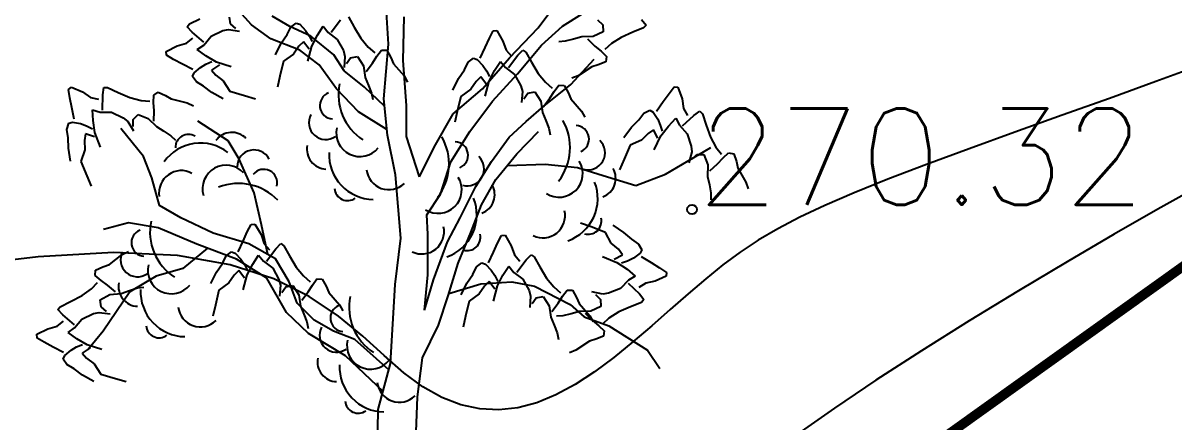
# Model space of a CAD drawing. Extents: x 524954 to 526204, y 9523489 to 9524010.
# Drawn here: x 525257.37 to 525269.35, y 9523706.56 to 9523710.71 of the extents above; entities that cross this region are included whole.
import ezdxf

# ---------------------------------------------------------------- set-up
doc = ezdxf.new("R2010")
doc.units = 0
doc.header["$PDMODE"] = 33
doc.header["$PDSIZE"] = 0.1
doc.linetypes.add('ACAD_ISO12W100', pattern=[21, 12, -3, 0, -3, 0, -3])
for name, color, linetype in [('Arbre', 34, 'ACAD_ISO12W100'), ('Bord Fleuve', 4, 'ACAD_ISO12W100'), ('CN_01_00', 3, 'Continuous'), ('CN_10_00', 1, 'Continuous'), ('TopoAlt', 3, 'Continuous'), ('TOPOJIS', 7, 'Continuous')]:
    doc.layers.add(name, color=color, linetype=linetype)
doc.styles.add('Simplex 1.0', font='Simplex.shx', dxfattribs={"width": 0.99, "height": 1})

# ---------------------------------------------------------------- blocks, each defined once
blk = doc.blocks.new('TCPOINT M')
at = {"color": 0}
blk.add_point((0, 0), dxfattribs=at)
at = {"layer": 'TopoAlt', "style": 'Simplex 1.0', "width": 0.99}
blk.add_attdef('ALT', (0.15, 0.15), '', height=1, dxfattribs=at)
blk = doc.blocks.new('v088')
at = {"linetype": 'Continuous'}
for p, q in [((-0.237, 6.848), (-0.274, 7.463)), ((-1.665, 7.048), (-1.932, 7.347)), ((-2.31, 7.06), (-2.2, 7.113)), ((-1.883, 7.058), (-1.892, 7.13)), ((-1.266, 7.031), (-1.449, 7.14)), ((-0.835, 6.972), (-0.738, 7.1)), ((-0.654, 7.131), (-0.595, 7.025)), ((-0.084, 6.677), (-0.075, 7.131)), ((1.321, 7.017), (1.442, 7.181)), ((1.575, 7.035), (1.778, 7.163)), ((1.941, 7.1), (1.994, 7.049)), ((2.399, 7.105), (2.445, 7.047)), ((-2.333, 7.03), (-2.31, 7.06)), ((-2.283, 6.974), (-2.333, 7.03)), ((-2.161, 6.87), (-2.283, 6.974)), ((-2.083, 6.931), (-1.963, 6.989)), ((-1.963, 6.989), (-1.902, 7.001)), ((-1.902, 7.001), (-1.788, 6.985)), ((-1.826, 7.011), (-1.883, 7.058)), ((-1.463, 6.903), (-1.665, 7.048)), ((-1.293, 6.947), (-1.253, 7.025)), ((-1.047, 6.93), (-1.266, 7.031)), ((-1.253, 7.025), (-1.198, 7.067)), ((-1.198, 7.067), (-1.16, 7.055)), ((-1.16, 7.055), (-1.101, 6.992)), ((-1.101, 6.992), (-1.063, 6.936)), ((-0.978, 6.941), (-0.918, 7.034)), ((-0.918, 7.034), (-0.866, 6.97)), ((-0.866, 6.97), (-0.77, 6.898)), ((-0.595, 7.025), (-0.526, 6.909)), ((0.813, 6.909), (0.853, 6.987)), ((0.853, 6.987), (0.891, 6.991)), ((0.891, 6.991), (0.955, 6.881)), ((1.023, 6.706), (1.321, 7.017)), ((1.356, 6.837), (1.575, 7.035)), ((1.999, 6.976), (1.894, 6.927)), ((1.994, 7.049), (1.999, 6.976)), ((2.307, 6.972), (2.184, 6.918)), ((2.42, 7.018), (2.307, 6.972)), ((2.445, 7.047), (2.42, 7.018)), ((-2.439, 6.83), (-2.342, 6.858)), ((-2.342, 6.858), (-2.275, 6.909)), ((-2.228, 6.791), (-2.161, 6.839)), ((-2.161, 6.839), (-2.083, 6.931)), ((-1.162, 6.785), (-1.463, 6.903)), ((-1.413, 6.737), (-1.354, 6.857)), ((-1.354, 6.857), (-1.293, 6.947)), ((-1.122, 6.874), (-1.172, 6.826)), ((-1.064, 6.795), (-1.122, 6.874)), ((-1.063, 6.936), (-1.032, 6.875)), ((-0.806, 6.736), (-1.047, 6.93)), ((-1.035, 6.828), (-0.978, 6.941)), ((-0.77, 6.898), (-0.705, 6.781)), ((-0.526, 6.909), (-0.45, 6.818)), ((-0.287, 6.281), (-0.237, 6.848)), ((0.768, 6.815), (0.813, 6.909)), ((0.955, 6.881), (0.989, 6.786)), ((1.107, 6.54), (1.356, 6.837)), ((1.604, 6.878), (1.535, 6.874)), ((1.688, 6.899), (1.604, 6.878)), ((1.775, 6.923), (1.688, 6.899)), ((1.894, 6.927), (1.775, 6.923)), ((1.834, 6.904), (1.912, 6.828)), ((2.084, 6.854), (2.014, 6.792)), ((2.184, 6.918), (2.084, 6.854)), ((-2.551, 6.772), (-2.439, 6.83)), ((-2.55, 6.734), (-2.551, 6.772)), ((-2.475, 6.689), (-2.55, 6.734)), ((-2.138, 6.726), (-2.228, 6.791)), ((-2.029, 6.662), (-2.138, 6.726)), ((-1.227, 6.745), (-1.33, 6.67)), ((-1.172, 6.826), (-1.227, 6.745)), ((-0.96, 6.634), (-1.162, 6.785)), ((-1.076, 6.671), (-1.035, 6.828)), ((-0.697, 6.571), (-0.806, 6.736)), ((-0.705, 6.781), (-0.69, 6.721)), ((-0.69, 6.721), (-0.699, 6.606)), ((-0.632, 6.705), (-0.56, 6.719)), ((-0.56, 6.719), (-0.498, 6.621)), ((-0.45, 6.818), (-0.379, 6.757)), ((-0.402, 6.651), (-0.357, 6.722)), ((-0.357, 6.722), (-0.31, 6.785)), ((-0.31, 6.785), (-0.255, 6.784)), ((-0.255, 6.784), (-0.214, 6.71)), ((0.719, 6.703), (0.768, 6.815)), ((0.989, 6.786), (1.044, 6.722)), ((1.011, 6.606), (1.108, 6.734)), ((1.108, 6.734), (1.161, 6.787)), ((1.161, 6.787), (1.192, 6.766)), ((1.192, 6.766), (1.252, 6.66)), ((1.912, 6.828), (1.977, 6.774)), ((1.977, 6.774), (2.034, 6.72)), ((2.034, 6.72), (2.026, 6.666)), ((-2.383, 6.639), (-2.475, 6.689)), ((-2.274, 6.584), (-2.383, 6.639)), ((-2.262, 6.55), (-2.196, 6.606)), ((-2.196, 6.606), (-2.138, 6.64)), ((-2.138, 6.64), (-2.076, 6.668)), ((-1.998, 6.632), (-2.08, 6.578)), ((-1.875, 6.613), (-2.029, 6.662)), ((-1.33, 6.67), (-1.367, 6.514)), ((-0.78, 6.382), (-0.96, 6.634)), ((-0.675, 6.646), (-0.632, 6.705)), ((-0.498, 6.621), (-0.48, 6.503)), ((-0.468, 6.564), (-0.402, 6.651)), ((-0.214, 6.71), (-0.186, 6.645)), ((-0.186, 6.645), (-0.075, 6.517)), ((-0.049, 6.211), (-0.084, 6.677)), ((0.554, 6.582), (0.594, 6.66)), ((0.594, 6.66), (0.649, 6.702)), ((0.649, 6.702), (0.686, 6.689)), ((0.686, 6.689), (0.745, 6.626)), ((0.743, 6.383), (1.023, 6.706)), ((0.745, 6.626), (0.783, 6.571)), ((0.868, 6.575), (0.929, 6.669)), ((0.929, 6.669), (0.98, 6.604)), ((0.98, 6.604), (1.076, 6.532)), ((1.252, 6.66), (1.321, 6.544)), ((1.663, 6.427), (1.906, 6.693)), ((1.879, 6.614), (1.738, 6.52)), ((1.947, 6.634), (1.879, 6.614)), ((2.026, 6.666), (1.947, 6.634)), ((-2.277, 6.513), (-2.262, 6.55)), ((-2.238, 6.456), (-2.277, 6.513)), ((-2.08, 6.578), (-2.034, 6.526)), ((-2.034, 6.526), (-1.957, 6.466)), ((-1.367, 6.514), (-1.392, 6.4)), ((-0.488, 6.401), (-0.697, 6.571)), ((-0.48, 6.503), (-0.444, 6.419)), ((-0.075, 6.517), (-0.04, 6.453)), ((0.433, 6.371), (0.493, 6.492)), ((0.493, 6.492), (0.554, 6.582)), ((0.724, 6.509), (0.675, 6.46)), ((0.782, 6.43), (0.724, 6.509)), ((0.783, 6.571), (0.814, 6.51)), ((0.811, 6.463), (0.868, 6.575)), ((0.846, 6.255), (1.107, 6.54)), ((1.076, 6.532), (1.141, 6.416)), ((1.321, 6.544), (1.397, 6.452)), ((1.738, 6.52), (1.671, 6.493)), ((-3.568, 6.377), (-3.539, 6.402)), ((-3.555, 6.29), (-3.568, 6.377)), ((-3.539, 6.402), (-3.423, 6.351)), ((-3.213, 6.322), (-3.201, 6.396)), ((-3.201, 6.396), (-3.163, 6.397)), ((-3.163, 6.397), (-3.053, 6.346)), ((-2.163, 6.412), (-2.238, 6.456)), ((-2.076, 6.346), (-2.163, 6.412)), ((-1.957, 6.466), (-1.888, 6.359)), ((-1.888, 6.359), (-1.735, 6.313)), ((-0.551, 6.145), (-0.78, 6.382)), ((-0.279, 6.204), (-0.488, 6.401)), ((-0.444, 6.419), (-0.414, 6.339)), ((0.438, 6.122), (0.743, 6.383)), ((0.62, 6.379), (0.516, 6.305)), ((0.675, 6.46), (0.62, 6.379)), ((0.771, 6.306), (0.811, 6.463)), ((1.141, 6.416), (1.157, 6.356)), ((1.157, 6.356), (1.147, 6.241)), ((1.215, 6.339), (1.286, 6.353)), ((1.286, 6.353), (1.348, 6.255)), ((1.381, 6.204), (1.663, 6.427)), ((1.397, 6.452), (1.467, 6.391)), ((1.444, 6.285), (1.489, 6.356)), ((1.489, 6.356), (1.536, 6.42)), ((1.536, 6.42), (1.591, 6.419)), ((1.591, 6.419), (1.633, 6.344)), ((2.685, 6.334), (2.739, 6.404)), ((2.739, 6.404), (2.777, 6.4)), ((2.777, 6.4), (2.82, 6.28)), ((-3.535, 6.188), (-3.555, 6.29)), ((-3.423, 6.351), (-3.34, 6.294)), ((-3.34, 6.294), (-3.258, 6.275)), ((-3.216, 6.161), (-3.213, 6.322)), ((-3.053, 6.346), (-2.929, 6.292)), ((-2.929, 6.292), (-2.814, 6.263)), ((-2.814, 6.263), (-2.721, 6.255)), ((-2.683, 6.24), (-2.682, 6.318)), ((-2.677, 6.155), (-2.683, 6.24)), ((-2.682, 6.318), (-2.637, 6.35)), ((-2.637, 6.35), (-2.56, 6.314)), ((-2.56, 6.314), (-2.499, 6.278)), ((-2.499, 6.278), (-2.334, 6.239)), ((-2.334, 6.239), (-2.268, 6.208)), ((-1.959, 6.28), (-2.076, 6.346)), ((-1.735, 6.313), (-1.622, 6.281)), ((-0.414, 6.339), (-0.401, 6.271)), ((-0.248, 5.902), (-0.287, 6.281)), ((0.516, 6.305), (0.479, 6.149)), ((0.61, 5.939), (0.846, 6.255)), ((1.171, 6.28), (1.215, 6.339)), ((1.348, 6.255), (1.367, 6.137)), ((1.378, 6.198), (1.444, 6.285)), ((1.633, 6.344), (1.661, 6.279)), ((1.661, 6.279), (1.771, 6.151)), ((2.554, 6.15), (2.623, 6.25)), ((2.623, 6.25), (2.685, 6.334)), ((2.82, 6.28), (2.835, 6.18)), ((-3.51, 6.069), (-3.535, 6.188)), ((-3.32, 6.164), (-3.24, 6.142)), ((-3.314, 6.053), (-3.32, 6.164)), ((-3.24, 6.142), (-3.121, 6.14)), ((-3.121, 6.14), (-2.999, 6.083)), ((-2.895, 6.065), (-2.845, 6.118)), ((-2.845, 6.118), (-2.738, 6.075)), ((-2.68, 6.046), (-2.677, 6.155)), ((-0.254, 5.961), (-0.551, 6.145)), ((-0.049, 5.888), (-0.049, 6.211)), ((0.24, 5.776), (0.438, 6.122)), ((0.479, 6.149), (0.454, 6.035)), ((1.198, 6.044), (1.381, 6.204)), ((1.367, 6.137), (1.402, 6.054)), ((1.771, 6.151), (1.807, 6.088)), ((2.37, 6.061), (2.423, 6.13)), ((2.423, 6.13), (2.485, 6.161)), ((2.485, 6.161), (2.52, 6.142)), ((2.52, 6.142), (2.566, 6.069)), ((2.835, 6.18), (2.877, 6.107)), ((2.943, 6.107), (3.004, 6.15)), ((3.004, 6.15), (3.031, 6.123)), ((3.031, 6.123), (3.07, 6.007)), ((-3.586, 5.96), (-3.566, 6.026)), ((-3.566, 6.026), (-3.528, 6.038)), ((-3.528, 6.038), (-3.444, 6.022)), ((-3.444, 6.022), (-3.38, 5.999)), ((-3.38, 5.999), (-3.32, 5.968)), ((-3.294, 5.928), (-3.314, 6.053)), ((-2.999, 6.083), (-2.952, 6.044)), ((-2.952, 6.044), (-2.892, 5.945)), ((-2.896, 5.991), (-2.895, 6.065)), ((-2.738, 6.075), (-2.654, 5.99)), ((-1.907, 5.843), (-2.222, 6.048)), ((1.021, 5.879), (1.198, 6.044)), ((1.402, 6.054), (1.433, 5.974)), ((2.293, 5.984), (2.37, 6.061)), ((2.566, 6.069), (2.593, 6.007)), ((2.593, 6.007), (2.612, 5.942)), ((2.6, 5.896), (2.677, 5.996)), ((2.677, 5.996), (2.754, 6.077)), ((2.754, 6.077), (2.793, 6.004)), ((2.793, 6.004), (2.873, 5.915)), ((2.823, 6), (2.943, 6.107)), ((3.07, 6.007), (3.116, 5.88)), ((-3.573, 5.874), (-3.586, 5.96)), ((-3.57, 5.765), (-3.573, 5.874)), ((-3.392, 5.914), (-3.403, 5.846)), ((-3.298, 5.884), (-3.392, 5.914)), ((-3.235, 5.777), (-3.294, 5.928)), ((-2.787, 5.681), (-3.023, 5.969)), ((-2.654, 5.99), (-2.576, 5.943)), ((-2.576, 5.943), (-2.504, 5.896)), ((-2.504, 5.896), (-2.454, 5.849)), ((-0.165, 5.487), (-0.248, 5.902)), ((0.085, 5.468), (-0.049, 5.888)), ((0.411, 5.624), (0.61, 5.939)), ((0.834, 5.626), (1.021, 5.879)), ((1.1, 5.706), (1.325, 5.941)), ((1.433, 5.974), (1.446, 5.906)), ((2.212, 5.877), (2.293, 5.984)), ((2.466, 5.919), (2.396, 5.85)), ((2.523, 5.957), (2.466, 5.919)), ((2.566, 5.869), (2.523, 5.957)), ((2.531, 5.75), (2.6, 5.896)), ((2.873, 5.915), (2.916, 5.788)), ((3.116, 5.88), (3.173, 5.777)), ((-3.547, 5.632), (-3.57, 5.765)), ((-3.403, 5.846), (-3.4, 5.748)), ((-1.791, 5.652), (-1.907, 5.843)), ((0.085, 5.468), (0.24, 5.776)), ((2.281, 5.796), (2.216, 5.65)), ((2.396, 5.85), (2.281, 5.796)), ((2.646, 5.496), (3.119, 5.774)), ((2.916, 5.788), (2.92, 5.727)), ((3.173, 5.777), (3.231, 5.703)), ((-3.4, 5.748), (-3.44, 5.627)), ((-2.701, 5.459), (-2.787, 5.681)), ((-1.635, 5.301), (-1.791, 5.652)), ((0.881, 5.441), (1.1, 5.706)), ((2.216, 5.65), (2.169, 5.542)), ((2.92, 5.727), (2.889, 5.615)), ((2.92, 5.65), (2.973, 5.7)), ((2.973, 5.7), (3.047, 5.7)), ((3.047, 5.7), (3.089, 5.592)), ((3.189, 5.603), (3.247, 5.665)), ((3.247, 5.665), (3.304, 5.719)), ((3.304, 5.719), (3.358, 5.707)), ((3.358, 5.707), (3.385, 5.627)), ((-3.44, 5.627), (-3.379, 5.479)), ((0.306, 5.286), (0.411, 5.624)), ((0.671, 5.368), (0.834, 5.626)), ((1.001, 5.586), (1.394, 5.601)), ((1.394, 5.601), (1.731, 5.564)), ((1.731, 5.564), (2, 5.483)), ((3.089, 5.592), (3.085, 5.473)), ((3.108, 5.53), (3.189, 5.603)), ((3.385, 5.627), (3.4, 5.557)), ((3.4, 5.557), (3.485, 5.411)), ((-3.379, 5.479), (-3.332, 5.372)), ((-2.621, 5.169), (-2.701, 5.459)), ((-0.107, 4.829), (-0.165, 5.487)), ((0.731, 5.176), (0.881, 5.441)), ((2, 5.483), (2.338, 5.378)), ((2.338, 5.378), (2.646, 5.496)), ((3.085, 5.473), (3.104, 5.384)), ((3.485, 5.411), (3.508, 5.342)), ((-1.559, 4.967), (-1.635, 5.301)), ((0.161, 5.071), (0.306, 5.286)), ((0.51, 5.041), (0.671, 5.368)), ((3.104, 5.384), (3.12, 5.3)), ((3.12, 5.3), (3.12, 5.23)), ((-2.4, 5.043), (-2.621, 5.169)), ((0.619, 4.888), (0.731, 5.176)), ((-2.061, 4.882), (-2.4, 5.043)), ((0.172, 4.872), (0.161, 5.071)), ((0.379, 4.79), (0.51, 5.041)), ((-2.946, 4.988), (-3.206, 4.92)), ((-2.634, 4.938), (-2.946, 4.988)), ((-2.233, 4.766), (-2.634, 4.938)), ((-1.707, 4.895), (-1.667, 4.973)), ((-1.667, 4.973), (-1.628, 4.976)), ((-1.628, 4.976), (-1.564, 4.867)), ((-1.492, 4.659), (-1.559, 4.967)), ((1.872, 4.946), (1.762, 4.985)), ((2.022, 4.89), (1.872, 4.946)), ((2.099, 4.964), (2.211, 4.89)), ((-1.692, 4.771), (-2.061, 4.882)), ((-1.801, 4.689), (-1.751, 4.8)), ((-1.751, 4.8), (-1.707, 4.895)), ((-1.564, 4.867), (-1.531, 4.771)), ((-0.166, 4.349), (-0.107, 4.829)), ((0.174, 4.45), (0.172, 4.872)), ((0.489, 4.568), (0.619, 4.888)), ((0.899, 4.779), (0.939, 4.857)), ((0.939, 4.857), (0.978, 4.861)), ((0.978, 4.861), (1.042, 4.751)), ((2.083, 4.778), (2.022, 4.89)), ((2.211, 4.89), (2.293, 4.818)), ((2.293, 4.818), (2.365, 4.769)), ((-3.01, 4.66), (-2.944, 4.692)), ((-2.123, 4.725), (-2.377, 4.514)), ((-1.819, 4.613), (-2.233, 4.766)), ((-1.926, 4.645), (-1.871, 4.687)), ((-1.871, 4.687), (-1.833, 4.675)), ((-1.833, 4.675), (-1.774, 4.612)), ((-1.415, 4.615), (-1.692, 4.771)), ((-1.531, 4.771), (-1.475, 4.707)), ((-1.508, 4.592), (-1.411, 4.72)), ((-1.411, 4.72), (-1.359, 4.773)), ((-1.359, 4.773), (-1.327, 4.751)), ((-1.327, 4.751), (-1.268, 4.645)), ((0.231, 4.395), (0.379, 4.79)), ((0.805, 4.573), (0.855, 4.685)), ((0.855, 4.685), (0.899, 4.779)), ((1.042, 4.751), (1.075, 4.656)), ((2.157, 4.714), (2.083, 4.778)), ((2.199, 4.658), (2.157, 4.714)), ((2.365, 4.769), (2.4, 4.71)), ((2.4, 4.71), (2.383, 4.674)), ((-3.21, 4.533), (-3.143, 4.557)), ((-3.143, 4.557), (-3.01, 4.66)), ((-2.027, 4.477), (-1.966, 4.567)), ((-1.966, 4.567), (-1.926, 4.645)), ((-1.504, 4.415), (-1.819, 4.613)), ((-1.774, 4.612), (-1.736, 4.556)), ((-1.736, 4.556), (-1.705, 4.495)), ((-1.708, 4.448), (-1.651, 4.561)), ((-1.651, 4.561), (-1.591, 4.654)), ((-1.591, 4.654), (-1.539, 4.59)), ((-1.539, 4.59), (-1.443, 4.518)), ((-1.273, 4.376), (-1.415, 4.615)), ((-1.268, 4.645), (-1.199, 4.529)), ((0.384, 4.23), (0.489, 4.568)), ((0.68, 4.53), (0.735, 4.572)), ((0.735, 4.572), (0.773, 4.559)), ((0.773, 4.559), (0.832, 4.496)), ((1.075, 4.656), (1.131, 4.592)), ((1.098, 4.476), (1.195, 4.604)), ((1.195, 4.604), (1.247, 4.657)), ((1.247, 4.657), (1.279, 4.636)), ((1.279, 4.636), (1.338, 4.53)), ((1.992, 4.638), (2.142, 4.578)), ((2.113, 4.611), (2.199, 4.658)), ((2.142, 4.578), (2.247, 4.507)), ((2.253, 4.592), (2.189, 4.569)), ((2.313, 4.623), (2.253, 4.592)), ((2.383, 4.674), (2.313, 4.623)), ((2.393, 4.64), (2.497, 4.577)), ((2.497, 4.577), (2.585, 4.521)), ((-3.291, 4.441), (-3.287, 4.496)), ((-3.23, 4.39), (-3.291, 4.441)), ((-3.287, 4.496), (-3.21, 4.533)), ((-2.377, 4.514), (-2.655, 4.434)), ((-2.086, 4.357), (-2.027, 4.477)), ((-1.845, 4.445), (-1.9, 4.365)), ((-1.795, 4.494), (-1.845, 4.445)), ((-1.737, 4.415), (-1.795, 4.494)), ((-1.749, 4.291), (-1.708, 4.448)), ((-1.443, 4.518), (-1.378, 4.401)), ((-1.199, 4.529), (-1.123, 4.438)), ((-1.123, 4.438), (-1.052, 4.377)), ((0.138, 4.082), (0.174, 4.45)), ((0.579, 4.362), (0.64, 4.452)), ((0.64, 4.452), (0.68, 4.53)), ((0.832, 4.496), (0.87, 4.441)), ((0.87, 4.441), (0.901, 4.38)), ((0.898, 4.333), (0.955, 4.445)), ((0.955, 4.445), (1.015, 4.539)), ((1.015, 4.539), (1.067, 4.474)), ((1.067, 4.474), (1.163, 4.402)), ((1.338, 4.53), (1.407, 4.414)), ((2.247, 4.507), (2.332, 4.436)), ((2.332, 4.436), (2.262, 4.393)), ((2.585, 4.521), (2.658, 4.472)), ((2.658, 4.472), (2.656, 4.433)), ((-3.331, 4.304), (-3.266, 4.37)), ((-3.162, 4.341), (-3.23, 4.39)), ((-3.079, 4.271), (-3.162, 4.341)), ((-2.655, 4.434), (-2.931, 4.273)), ((-2.851, 4.312), (-2.783, 4.321)), ((-1.9, 4.365), (-2.003, 4.29)), ((-1.298, 4.058), (-1.504, 4.415)), ((-1.378, 4.401), (-1.363, 4.341)), ((-1.363, 4.341), (-1.372, 4.226)), ((-1.349, 4.266), (-1.305, 4.325)), ((-1.305, 4.325), (-1.233, 4.338)), ((-1.188, 4.154), (-1.273, 4.376)), ((-1.233, 4.338), (-1.171, 4.241)), ((-1.075, 4.271), (-1.03, 4.342)), ((-1.03, 4.342), (-0.984, 4.405)), ((-0.984, 4.405), (-0.928, 4.404)), ((-0.928, 4.404), (-0.887, 4.33)), ((-0.887, 4.33), (-0.859, 4.265)), ((-0.217, 3.527), (-0.166, 4.349)), ((0.138, 4.082), (0.231, 4.395)), ((0.391, 4.253), (0.724, 4.355)), ((0.52, 4.241), (0.579, 4.362)), ((0.761, 4.33), (0.706, 4.249)), ((0.724, 4.355), (1.047, 4.375)), ((0.811, 4.379), (0.761, 4.33)), ((0.869, 4.3), (0.811, 4.379)), ((0.857, 4.176), (0.898, 4.333)), ((1.047, 4.375), (1.284, 4.33)), ((1.163, 4.402), (1.228, 4.286)), ((1.284, 4.33), (1.655, 4.138)), ((1.407, 4.414), (1.483, 4.322)), ((1.483, 4.322), (1.554, 4.261)), ((2.262, 4.393), (2.179, 4.306)), ((2.26, 4.362), (2.375, 4.249)), ((2.441, 4.361), (2.371, 4.315)), ((2.54, 4.383), (2.441, 4.361)), ((2.656, 4.433), (2.54, 4.383)), ((-3.547, 4.171), (-3.427, 4.233)), ((-3.427, 4.233), (-3.331, 4.304)), ((-3.239, 4.188), (-3.137, 4.244)), ((-2.931, 4.273), (-3.209, 3.863)), ((-3.137, 4.244), (-3.019, 4.255)), ((-3.019, 4.255), (-2.933, 4.286)), ((-2.933, 4.286), (-2.851, 4.312)), ((-2.003, 4.29), (-2.04, 4.134)), ((-1.171, 4.241), (-1.153, 4.123)), ((-1.141, 4.184), (-1.075, 4.271)), ((-0.859, 4.265), (-0.748, 4.137)), ((0.285, 3.923), (0.384, 4.23)), ((0.706, 4.249), (0.603, 4.175)), ((1.228, 4.286), (1.243, 4.226)), ((1.243, 4.226), (1.234, 4.11)), ((1.258, 4.15), (1.301, 4.209)), ((1.301, 4.209), (1.373, 4.223)), ((1.373, 4.223), (1.435, 4.125)), ((1.531, 4.155), (1.576, 4.226)), ((1.576, 4.226), (1.623, 4.29)), ((1.623, 4.29), (1.678, 4.289)), ((1.678, 4.289), (1.719, 4.214)), ((1.719, 4.214), (1.747, 4.149)), ((1.994, 4.248), (1.88, 4.272)), ((1.917, 4.244), (1.97, 4.193)), ((2.055, 4.256), (1.994, 4.248)), ((2.179, 4.306), (2.055, 4.256)), ((2.375, 4.249), (2.421, 4.191)), ((-3.679, 4.087), (-3.656, 4.117)), ((-3.629, 4.032), (-3.679, 4.087)), ((-3.656, 4.117), (-3.547, 4.171)), ((-3.229, 4.115), (-3.239, 4.188)), ((-3.172, 4.068), (-3.229, 4.115)), ((-2.04, 4.134), (-2.065, 4.02)), ((-1.01, 3.977), (-1.188, 4.154)), ((-1.153, 4.123), (-1.118, 4.039)), ((-0.748, 4.137), (-0.713, 4.073)), ((0.603, 4.175), (0.566, 4.019)), ((1.435, 4.125), (1.453, 4.007)), ((1.465, 4.068), (1.531, 4.155)), ((1.655, 4.138), (1.8, 4.011)), ((1.747, 4.149), (1.858, 4.021)), ((1.975, 4.12), (1.87, 4.071)), ((1.97, 4.193), (1.975, 4.12)), ((2.283, 4.116), (2.16, 4.062)), ((2.396, 4.162), (2.283, 4.116)), ((2.421, 4.191), (2.396, 4.162)), ((-3.688, 3.915), (-3.621, 3.967)), ((-3.507, 3.927), (-3.629, 4.032)), ((-3.507, 3.896), (-3.43, 3.988)), ((-3.43, 3.988), (-3.309, 4.046)), ((-3.309, 4.046), (-3.249, 4.058)), ((-3.249, 4.058), (-3.134, 4.042)), ((-1.069, 3.839), (-1.298, 4.058)), ((-1.118, 4.039), (-1.087, 3.959)), ((-1.087, 3.959), (-1.074, 3.891)), ((-0.808, 3.863), (-1.01, 3.977)), ((0.566, 4.019), (0.541, 3.904)), ((1.453, 4.007), (1.488, 3.924)), ((1.58, 4.022), (1.511, 4.017)), ((1.664, 4.043), (1.58, 4.022)), ((1.751, 4.067), (1.664, 4.043)), ((1.87, 4.071), (1.751, 4.067)), ((1.8, 4.011), (2.057, 3.917)), ((1.81, 4.048), (1.888, 3.972)), ((1.858, 4.021), (1.893, 3.958)), ((1.888, 3.972), (1.953, 3.918)), ((2.059, 3.998), (1.99, 3.936)), ((2.16, 4.062), (2.059, 3.998)), ((-3.898, 3.83), (-3.785, 3.887)), ((-3.785, 3.887), (-3.688, 3.915)), ((-3.574, 3.849), (-3.507, 3.896)), ((-3.484, 3.783), (-3.574, 3.849)), ((-3.209, 3.863), (-3.367, 3.667)), ((-0.685, 3.605), (-1.069, 3.839)), ((-0.589, 3.774), (-0.808, 3.863)), ((0.118, 3.584), (0.285, 3.923)), ((1.488, 3.924), (1.519, 3.844)), ((1.519, 3.844), (1.532, 3.776)), ((1.953, 3.918), (2.01, 3.864)), ((2.01, 3.864), (2.002, 3.81)), ((2.057, 3.917), (2.461, 3.664)), ((-3.897, 3.791), (-3.898, 3.83)), ((-3.821, 3.747), (-3.897, 3.791)), ((-3.729, 3.697), (-3.821, 3.747)), ((-3.485, 3.698), (-3.422, 3.725)), ((-3.375, 3.72), (-3.484, 3.783)), ((-3.221, 3.67), (-3.375, 3.72)), ((-0.234, 3.461), (-0.589, 3.774)), ((1.855, 3.758), (1.714, 3.664)), ((1.923, 3.778), (1.855, 3.758)), ((2.002, 3.81), (1.923, 3.778)), ((-3.621, 3.641), (-3.729, 3.697)), ((-3.623, 3.571), (-3.609, 3.608)), ((-3.609, 3.608), (-3.542, 3.663)), ((-3.542, 3.663), (-3.485, 3.698)), ((-3.344, 3.689), (-3.426, 3.635)), ((-3.426, 3.635), (-3.38, 3.583)), ((-0.294, 3.234), (-0.685, 3.605)), ((1.714, 3.664), (1.647, 3.637)), ((2.461, 3.664), (2.589, 3.474)), ((-3.585, 3.514), (-3.623, 3.571)), ((-3.509, 3.469), (-3.585, 3.514)), ((-3.38, 3.583), (-3.303, 3.524)), ((-3.303, 3.524), (-3.234, 3.416)), ((-0.344, 3.046), (-0.217, 3.527)), ((0.064, 3.179), (0.118, 3.584)), ((-3.423, 3.403), (-3.509, 3.469)), ((-3.306, 3.337), (-3.423, 3.403)), ((-3.234, 3.416), (-3.081, 3.37)), ((-3.081, 3.37), (-2.968, 3.339)), ((0.045, 2.625), (0.064, 3.179)), ((-0.352, 2.542), (-0.344, 3.046))]:
    blk.add_line(p, q, dxfattribs=at)
for centre, major_axis, start_param, end_param in [((-0.193, 6.324), (-0.4, 0.4), 0.587708, 1.773422), ((-0.812, 6.21), (-0.099, 0.099), -0.421529, 2.292047), ((-0.89, 6.033), (0.125, 0.125), 1.864761, 4.52862), ((1.088, 5.771), (-0.4, 0.4), 3.265538, 4.451253), ((1.711, 5.861), (0.099, 0.099), 4.31771, 7.031286), ((-2.32, 5.773), (0.0964, 0.0964), 0.254619, 2.377018), ((-1.869, 5.725), (0.145, 0.145), 6.263619, 7.998733), ((-0.535, 5.925), (0.174, 0.174), 2.133893, 4.816631), ((-0.172, 5.602), (0.4, 0.4), 4.836335, 6.022049), ((-2.195, 5.352), (0.33, 0.33), 0.12682, 1.733702), ((-1.637, 5.571), (-0.125, 0.125), 4.396235, 7.060094), ((-0.882, 5.754), (-0.145, 0.145), 0.590553, 2.325666), ((0.452, 5.692), (0.099, 0.099), 4.31771, 7.031286), ((1.841, 5.718), (-0.125, 0.125), 2.081137, 4.744996), ((-0.39, 5.7), (0.33, 0.33), 2.307735, 3.914618), ((0.582, 5.55), (0.125, 0.125), 3.651933, 6.315792), ((-2.395, 5.301), (-0.164, 0.164), -1.288499, 0.949924), ((-1.928, 5.343), (0.174, 0.174), 6.236163, 8.918901), ((-1.536, 5.406), (0.099, 0.099), 5.251538, 7.965114), ((-0.234, 5.566), (-0.164, 0.164), 0.892416, 3.130839), ((1.54, 5.502), (0.174, 0.174), 3.363922, 6.046661), ((1.924, 5.452), (-0.145, 0.145), 2.713295, 4.448408), ((-1.797, 4.833), (0.4, 0.4), 6.260774, 7.446489), ((0.28, 5.334), (0.174, 0.174), 3.363922, 6.046661), ((1.475, 5.243), (0.33, 0.33), 4.265936, 5.872819), ((-0.663, 5.357), (0.0964, 0.0964), 2.435534, 4.557933), ((0.664, 5.283), (-0.145, 0.145), 2.713295, 4.448408), ((0.215, 5.075), (-0.33, 0.33), 2.69514, 4.302022), ((1.37, 5.065), (-0.164, 0.164), 1.908121, 4.146545), ((1.844, 5.006), (-0.0964, 0.0964), 2.051824, 4.174223), ((-2.155, 4.896), (-0.4, 0.4), 0.587708, 1.773422), ((0.11, 4.897), (-0.164, 0.164), 1.908121, 4.146545), ((-2.774, 4.781), (-0.099, 0.099), -0.421529, 2.292047), ((0.584, 4.837), (0.0964, 0.0964), 3.62262, 5.745019), ((-2.851, 4.605), (-0.125, 0.125), 0.293965, 2.957824), ((-2.497, 4.497), (0.174, 0.174), 2.133893, 4.816631), ((-2.844, 4.326), (-0.145, 0.145), 0.590553, 2.325666), ((-2.352, 4.272), (0.33, 0.33), 2.307735, 3.914618), ((-0.082, 4.112), (0.4, 0.4), 2.158504, 3.344219), ((-2.195, 4.138), (0.164, 0.164), 2.463212, 4.701636), ((-0.702, 3.998), (0.099, 0.099), 1.149268, 3.862844), ((-2.625, 3.929), (0.0964, 0.0964), 2.435534, 4.557933), ((-0.779, 3.821), (0.125, 0.125), 1.864761, 4.52862), ((-0.424, 3.713), (0.174, 0.174), 2.133893, 4.816631), ((-0.772, 3.542), (-0.145, 0.145), 0.590553, 2.325666), ((-0.28, 3.489), (0.33, 0.33), 2.307735, 3.914618), ((-0.123, 3.354), (0.164, 0.164), 2.463212, 4.701636), ((-0.553, 3.145), (0.0964, 0.0964), 2.435534, 4.557933)]:
    blk.add_ellipse(centre, major_axis=major_axis, ratio=1, start_param=start_param, end_param=end_param, dxfattribs=at)

msp = doc.modelspace()

# ---------------------------------------------------------------- hatches: boundary and pattern name
at = {"layer": 'Bord Fleuve', "ltscale": 0.5}
h = msp.add_hatch(dxfattribs=at)
h.set_pattern_fill('ANSI33', color=256, scale=2, style=0)
h.paths.add_polyline_path([(525394.875, 9523547.688), (525386.855, 9523539.684), (525374.857, 9523528.592), (525359.402, 9523533.054), (525302.267, 9523541.753), (525253.226, 9523571.678), (525189.199, 9523592.989), (525146.601, 9523610.427), (525134.908, 9523628.389), (525130.258, 9523644.878), (525129.915, 9523646.053), (525134.923, 9523646.805), (525141.4, 9523651.378), (525145.39, 9523652.194), (525150.779, 9523654.113), (525153.673, 9523654.734), (525157.062, 9523656.215), (525170.428, 9523659.554), (525190.68, 9523663.166), (525195.533, 9523671.037), (525214.046, 9523677.393), (525226.978, 9523684.419), (525241.856, 9523699.409), (525259.549, 9523697.749), (525263.742, 9523702.788), (525265.599, 9523705.429), (525271.397, 9523709.575), (525278.663, 9523713.162), (525282.299, 9523718.359), (525286.813, 9523721.853), (525297.974, 9523715.602), (525305.783, 9523711.053), (525316.348, 9523705.233), (525323.457, 9523701.143), (525333.272, 9523695.625), (525364.282, 9523678.524), (525367.141, 9523669.609), (525369.992, 9523664.673), (525374.256, 9523657.439), (525374.878, 9523649.759), (525376.197, 9523640.514), (525378.821, 9523632.503), (525377.801, 9523621.191), (525377.159, 9523606.875), (525382.451, 9523599.216), (525388.758, 9523585.471), (525391.317, 9523567.355), (525392.74, 9523563.589), (525392.123, 9523555.946)])

# ---------------------------------------------------------------- linework, layer by layer
at = {"layer": 'Bord Fleuve', "ltscale": 0.35, "const_width": 0.1, "flags": 128}
msp.add_lwpolyline([(525129.915, 9523646.053), (525134.923, 9523646.805), (525141.4, 9523651.378), (525145.39, 9523652.194), (525150.779, 9523654.113), (525153.673, 9523654.734), (525157.062, 9523656.215), (525170.428, 9523659.554), (525190.68, 9523663.166), (525195.533, 9523671.037), (525214.046, 9523677.393), (525226.978, 9523684.419), (525241.856, 9523699.409), (525259.549, 9523697.749), (525263.742, 9523702.788), (525265.599, 9523705.429), (525271.397, 9523709.575), (525278.663, 9523713.162), (525282.299, 9523718.359), (525286.804, 9523721.846)], dxfattribs=at)
at = {"layer": 'CN_01_00', "elevation": 269, "flags": 128}
msp.add_lwpolyline([(525269.59, 9523709.002), (525269.184, 9523708.775), (525268.729, 9523708.514), (525268.24, 9523708.228), (525267.733, 9523707.925), (525267.221, 9523707.613), (525266.722, 9523707.3), (525266.248, 9523706.995), (525265.816, 9523706.705), (525265.437, 9523706.438)], dxfattribs=at)
at = {"layer": 'CN_10_00', "elevation": 270, "flags": 128}
msp.add_lwpolyline([(525269.62, 9523710.269), (525269.162, 9523710.102), (525268.68, 9523709.928), (525268.187, 9523709.752), (525267.696, 9523709.576), (525267.221, 9523709.404), (525266.775, 9523709.24), (525266.372, 9523709.086), (525266.021, 9523708.946), (525265.718, 9523708.815), (525265.456, 9523708.692), (525265.227, 9523708.572), (525265.022, 9523708.452), (525264.834, 9523708.327), (525264.655, 9523708.195), (525264.478, 9523708.052), (525264.295, 9523707.896), (525264.107, 9523707.731), (525263.914, 9523707.562), (525263.718, 9523707.394), (525263.519, 9523707.232), (525263.319, 9523707.083), (525263.118, 9523706.952), (525262.917, 9523706.843), (525262.718, 9523706.762), (525262.519, 9523706.71), (525262.321, 9523706.689), (525262.124, 9523706.698), (525261.927, 9523706.741), (525261.729, 9523706.817), (525261.53, 9523706.927), (525261.331, 9523707.073), (525261.128, 9523707.253), (525260.907, 9523707.455), (525260.652, 9523707.664), (525260.348, 9523707.867), (525259.978, 9523708.049), (525259.526, 9523708.196), (525258.975, 9523708.292), (525258.311, 9523708.323), (525257.524, 9523708.281), (525256.64, 9523708.174)], dxfattribs=at)

# ---------------------------------------------------------------- block references
at = {"layer": 'Arbre'}
msp.add_blockref('v088', (525261.41, 9523703.644), dxfattribs=at)
at = {"layer": 'TOPOJIS'}
ref = msp.add_blockref('TCPOINT M', (525264.334, 9523708.772, 270.32), dxfattribs=at)
ref.add_attrib('ALT', '270.32', (525264.384, 9523708.822, 270.32), dxfattribs={"layer": 'TopoAlt', "height": 1, "style": 'Simplex 1.0', "width": 0.99})

doc.saveas('drawing.dxf')
